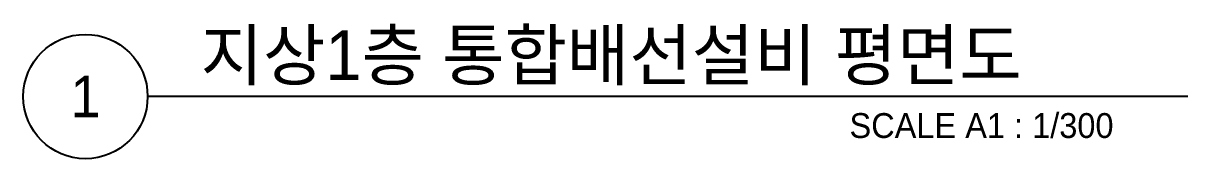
# Model space of a CAD drawing. Header units: millimetres. Extents: x 90978 to 501618, y -355196 to 882030.
# Drawn here: x 90978 to 133122, y -347550 to -342650 of the extents above; entities that cross this region are included whole.
import ezdxf
from ezdxf.enums import TextEntityAlignment as Align

# ---------------------------------------------------------------- set-up
doc = ezdxf.new("R2010")
doc.units = ezdxf.units.MM
doc.header["$LTSCALE"] = 150
doc.layers.add('-----41 Drawing Title', color=2, linetype='Continuous')
doc.styles.add('ELEC', font='')
doc.styles.get('ELEC').set_extended_font_data('Dotum')

msp = doc.modelspace()

# ---------------------------------------------------------------- linework, layer by layer
at = {"layer": '-----41 Drawing Title', "color": 7}
msp.add_line((133121.85802, -345300.00064), (95478.14198, -345300.00064), dxfattribs=at)
msp.add_circle((93228.14198, -345300.00064), 2250, dxfattribs=at)

# ---------------------------------------------------------------- texts
at = {"layer": '-----41 Drawing Title', "color": 2, "style": 'ELEC'}
msp.add_text('지상1층 통합배선설비 평면도', height=1800, dxfattribs=at).set_placement((97395.29521, -344700.00064))
at = {"layer": '-----41 Drawing Title', "color": 7, "style": 'ELEC'}
msp.add_text('1', height=1500, dxfattribs=at).set_placement((93228.14198, -345300.00064), align=Align.MIDDLE)
at = {"layer": '-----41 Drawing Title', "style": 'ELEC'}
msp.add_text('SCALE A1 : 1/300', height=900, dxfattribs=at).set_placement((130437.22511, -346800.00064), align=Align.RIGHT)

doc.saveas('drawing.dxf')
